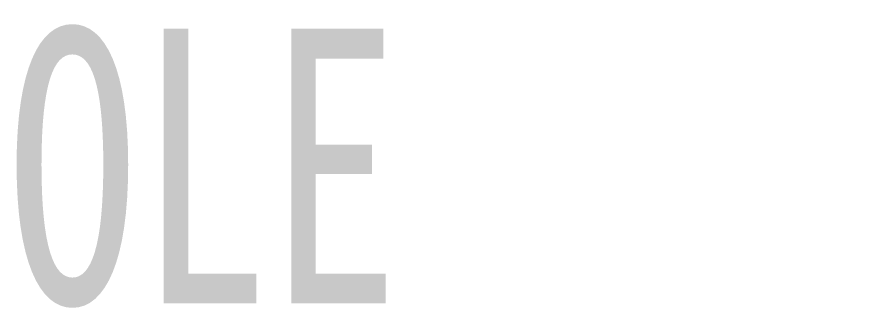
# Paper-space layout '시트2-ENG' of a CAD drawing. Header units: millimetres. Extents: x 5 to 415, y 5 to 292.
# Drawn here: x 222.9 to 235.05, y 227.2 to 231.61 of the extents above; entities that cross this region are included whole.
import ezdxf

# ---------------------------------------------------------------- set-up
doc = ezdxf.new("R2010")
doc.units = ezdxf.units.MM
doc.linetypes.add('CENTERX2', pattern=[20.32, 12.7, -2.54, 2.54, -2.54])
doc.layers.add('CENTER_LINE', color=7, linetype='CENTERX2')
doc.styles.add('SLDTEXTSTYLE0', font='TXT', dxfattribs={"width": 0.7})
doc.dimstyles.new('SLDDIMSTYLE4', dxfattribs={"dimtxt": 4, "dimasz": 3.302, "dimexe": 0, "dimexo": 0.0625, "dimgap": 1, "dimtad": 0, "dimtih": 1, "dimtoh": 1, "dimrnd": 1e-09, "dimzin": 12, "dimdsep": 46, "dimtxsty": 'SLDTEXTSTYLE0', "dimsah": 1, "dimcen": 0, "dimadec": 0, "dimazin": 3, "dimtol": 1, "dimtp": 0.1, "dimtm": 0.1, "dimtfac": 1, "dimtmove": 0, "dimatfit": 3, "dimfxl": 1, "dimfrac": 2, "dimtolj": 1, "dimarcsym": 0})

# ---------------------------------------------------------------- blocks, each defined once
blk = doc.blocks.new('_D_37')
at = {"layer": 'CENTER_LINE'}
for p, q in [((183.871, 182.023), (197.316, 226.28)), ((197.316, 226.28), (233.337, 226.28)), ((182.97, 179.056), (183.871, 182.023)), ((182.97, 179.056), (181.125, 172.981))]:
    blk.add_line(p, q, dxfattribs=at)
for points in [[(183.871, 182.023), (185.317, 185.034), (184.345, 185.33)], [(182.97, 179.056), (181.525, 176.045), (182.497, 175.749)]]:
    blk.add_solid(points, dxfattribs=at)
at = {"layer": 'CENTER_LINE', "attachment_point": 1, "style": 'SLDTEXTSTYLE0'}
for s, insert, char_height in [('%%c', (198.903, 231.436), 4), ('HOLE', (220.848, 231.436), 4), ('3.1', (203.331, 231.436), 4), ('±0.1', (211.792, 230.087), 2.8)]:
    blk.add_mtext(s, dxfattribs=dict(at, insert=insert, char_height=char_height))

psp = doc.layouts.new('시트2-ENG')

# ---------------------------------------------------------------- dimensions: what is measured, and where the dimension line sits
at = {"layer": 'CENTER_LINE'}
dim = psp.add_diameter_dim_2p(p1=(183.871, 182.023), p2=(182.97, 179.056), text='<> HOLE', dimstyle='SLDDIMSTYLE4', dxfattribs=at)
dim.commit()
dim.dimension.update_dxf_attribs({"geometry": '_D_37', "text_midpoint": (216.12, 229.11), "dimtype": 163})

doc.saveas('drawing.dxf')
